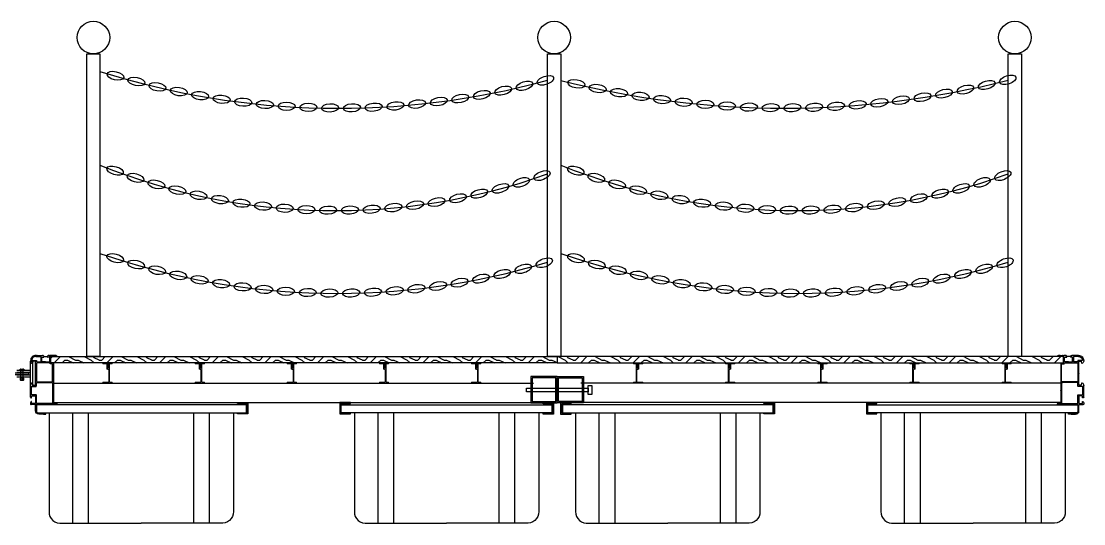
# Model space of a CAD drawing. Header units: inches. Extents: x -109738 to 334474, y -141753 to 99784.
# Drawn here: x 32338 to 36374, y -35322 to -33412 of the extents above; entities that cross this region are included whole.
import ezdxf

# ---------------------------------------------------------------- set-up
doc = ezdxf.new("R2010")
doc.units = ezdxf.units.IN
doc.header["$LTSCALE"] = 1000
doc.header["$MEASUREMENT"] = 0
for name, color, linetype in [('PUB_DIM', 3, 'Continuous'), ('W-PLASTIC_RAILINGS塑木栏杆', 6, 'Continuous'), ('W-WOOD_FLOOR木地板', 30, 'Continuous')]:
    doc.layers.add(name, color=color, linetype=linetype)
doc.layers.add('结构', color=52, linetype='Continuous', lineweight=18)
doc.layers.add('铝龙骨', color=7, linetype='Continuous', lineweight=9)

# ---------------------------------------------------------------- blocks, each defined once
blk = doc.blocks.new('M24_90')
at = {"layer": 'PUB_DIM'}
for p, q in [((-10.7, 11.3), (-14, 10)), ((-10.7, 11.3), (-7.3, 10)), ((-10.7, 11.3), (10.7, 11.3)), ((-7.3, 10), (0, 11.3)), ((-7.3, 10), (-7.3, 0)), ((0, 11.3), (7.3, 10)), ((10.7, 11.3), (7.3, 10)), ((7.3, 10), (7.3, 0)), ((10.7, 11.3), (14, 10)), ((-10.7, -74), (-14, -72.7)), ((-10.7, -74), (-7.3, -72.7)), ((-10.7, -74), (10.7, -74)), ((-7.3, -72.7), (-7.3, -58)), ((-7.3, -72.7), (0, -74)), ((0, -74), (7.3, -72.7)), ((7.3, -72.7), (7.3, -58)), ((10.7, -74), (7.3, -72.7)), ((10.7, -74), (14, -72.7))]:
    blk.add_line(p, q, dxfattribs=at)
for points in [[(-14, 10), (14, 10), (14, 0), (-14, 0)], [(-8, 0), (8, 0), (8, -77.3), (-8, -77.3)], [(-15, -52), (15, -52), (15, -54.7), (-15, -54.7)], [(-14, -72.7), (14, -72.7), (14, -58), (-14, -58)]]:
    blk.add_lwpolyline(points, close=True, dxfattribs=at)
blk = doc.blocks.new('ahjshdasda')
at = {"layer": 'PUB_DIM'}
for p, q in [((39726.09, 54600.61), (39726.1, 54590.96)), ((39727.5, 54600.61), (39727.5, 54590.96)), ((39729.25, 54600.61), (39729.25, 54590.96)), ((39730.65, 54600.61), (39730.65, 54590.96))]:
    blk.add_line(p, q, dxfattribs=at)
for points in [[(39719.64, 54601.75), (39737.19, 54601.75), (39737.19, 54600.34), (39719.64, 54600.34)], [(39729.03, 54598.86), (39729.03, 54579.56), (39727.72, 54579.56), (39727.72, 54598.86)]]:
    blk.add_lwpolyline(points, close=True, dxfattribs=at)
at = {"layer": 'PUB_DIM', "xscale": 0.08773124708293675, "yscale": 0.08773124708293675, "zscale": 0.08773124708293675, "rotation": 90.01075038123389}
blk.add_blockref('M24_90', (39726.09, 54594.47), dxfattribs=at)
blk = doc.blocks.new('$matou$00000085')
at = {"color": 0, "lineweight": 5}
for p, q in [((-17.5, 36, 0), (-17.5, 37, 0)), ((-4.3, 33.6, 0), (-4.3, 35, 0)), ((-1.2, 13.2, 0), (-3.5, 13.2, 0))]:
    blk.add_line(p, q, dxfattribs=at)
at = {"color": 0, "lineweight": 0, "ltscale": 0.5}
blk.add_arc((-1.5, 17.2, 0), 4.07, 274.7282, 349.8472, dxfattribs=at)
at = {"layer": '结构', "color": 0, "linetype": 'ByBlock', "lineweight": 0, "ltscale": 0.5}
for p, q in [((-7.2, 38, 0), (-16.5, 38, 0)), ((-16.5, 35, 0), (-8.5, 35, 0)), ((-7.5, -34, 0), (-7.5, 34, 0)), ((-4.7, 33.3, 0), (-4.3, 33.6, 0)), ((-4.3, 33.1, 0), (-4.7, 33.3, 0)), ((-4.7, 31.5, 0), (-4.3, 31.7, 0)), ((-4.3, 31.2, 0), (-4.7, 31.5, 0)), ((-4.3, 31, 0), (-4.7, 30.8, 0)), ((-4.7, 30.8, 0), (-4.3, 30.5, 0)), ((-4.3, 29.2, 0), (-4.7, 29, 0)), ((-4.7, 29, 0), (-4.3, 28.7, 0)), ((-4.3, 27.4, 0), (-4.7, 27.2, 0)), ((-4.7, 27.2, 0), (-4.3, 26.9, 0)), ((-4.3, 25.6, 0), (-4.7, 25.4, 0)), ((-4.7, 25.4, 0), (-4.3, 25.1, 0)), ((-4.3, 23.8, 0), (-4.7, 23.6, 0)), ((-4.7, 23.6, 0), (-4.3, 23.3, 0)), ((-4.3, 22, 0), (-4.7, 21.8, 0)), ((-4.7, 21.8, 0), (-4.3, 21.5, 0)), ((-4.3, 20.2, 0), (-4.7, 20, 0)), ((-4.7, 20, 0), (-4.3, 19.7, 0)), ((-4.5, -34, 0), (-4.5, 12.2, 0)), ((-4.3, 31.7, 0), (-4.3, 33.1, 0)), ((-4.3, 31.3, 0), (-4.3, 31, 0)), ((-4.3, 30.5, 0), (-4.3, 29.2, 0)), ((-4.3, 28.7, 0), (-4.3, 27.4, 0)), ((-4.3, 26.9, 0), (-4.3, 25.6, 0)), ((-4.3, 25.1, 0), (-4.3, 23.8, 0)), ((-4.3, 23.3, 0), (-4.3, 22, 0)), ((-4.3, 21.5, 0), (-4.3, 20.2, 0)), ((-4.3, 19.7, 0), (-4.3, 19.2, 0)), ((-0.7, 33.6, 0), (-0.7, 35, 0)), ((-0.3, 33.3, 0), (-0.7, 33.6, 0)), ((-0.7, 33.1, 0), (-0.3, 33.3, 0)), ((-0.7, 31.7, 0), (-0.7, 33.1, 0)), ((-0.3, 31.5, 0), (-0.7, 31.7, 0)), ((-0.7, 31.2, 0), (-0.3, 31.5, 0)), ((-0.7, 29.9, 0), (-0.7, 31.2, 0)), ((-0.3, 29.7, 0), (-0.7, 29.9, 0)), ((-0.7, 29.4, 0), (-0.3, 29.7, 0)), ((-0.7, 28.1, 0), (-0.7, 29.4, 0)), ((-0.3, 27.9, 0), (-0.7, 28.1, 0)), ((-0.7, 27.6, 0), (-0.3, 27.9, 0)), ((-0.7, 26.3, 0), (-0.7, 27.6, 0)), ((-0.3, 26.1, 0), (-0.7, 26.3, 0)), ((-0.7, 25.8, 0), (-0.3, 26.1, 0)), ((-0.7, 24.5, 0), (-0.7, 25.8, 0)), ((-0.3, 24.3, 0), (-0.7, 24.5, 0)), ((-0.7, 24, 0), (-0.3, 24.3, 0)), ((-0.7, 22.7, 0), (-0.7, 24, 0)), ((-0.3, 22.5, 0), (-0.7, 22.7, 0)), ((-0.7, 22.2, 0), (-0.3, 22.5, 0)), ((-0.7, 22.2, 0), (-0.7, 22.2, 0)), ((-0.7, 21, 0), (-0.7, 22.2, 0)), ((-0.3, 20.7, 0), (-0.7, 21, 0)), ((-0.7, 20.5, 0), (-0.3, 20.7, 0)), ((-0.7, 19.2, 0), (-0.7, 20.5, 0)), ((2.2, 38, 0), (16.5, 38, 0)), ((2.5, 34, 0), (2.5, 16.5, 0)), ((16.5, 35, 0), (3.5, 35, 0)), ((17.5, 37, 0), (17.5, 36, 0)), ((-17.5, -37.5, 0), (-17.5, -35.5, 0)), ((-17, -35, 0), (-8.5, -35, 0)), ((17, -38, 0), (-17, -38, 0)), ((-3.5, -35, 0), (17, -35, 0)), ((17.5, -35.5, 0), (17.5, -37.5, 0))]:
    blk.add_line(p, q, dxfattribs=at)
for centre, radius, start, end in [((-16.5, 37, 0), 1, 90, 180), ((-16.5, 36, 0), 1, 180, 270), ((-8.5, 34, 0), 1, 0, 90), ((-7.2, 35, 0), 3, 0, 90.0017), ((-3.5, 12.2, 0), 1, 90, 180), ((-2.5, 19.2, 0), 1.75, 180, 0), ((2.2, 35, 0), 3, 89.9983, 180), ((3.5, 34, 0), 1, 90, 180), ((16.5, 37, 0), 1, 0, 90), ((16.5, 36, 0), 1, 270, 360), ((-17, -35.5, 0), 0.5, 90, 180), ((-17, -37.5, 0), 0.5, 180, 270), ((-8.5, -34, 0), 1, 270, 0), ((-3.5, -34, 0), 1, 180, 270), ((17, -35.5, 0), 0.5, 0, 90), ((17, -37.5, 0), 0.5, 270, 0)]:
    blk.add_arc(centre, radius, start, end, dxfattribs=at)
blk = doc.blocks.new('*U547')
at = {"layer": '铝龙骨', "yscale": -1, "rotation": 180}
blk.add_blockref('$matou$00000085', (0, 0, 0), dxfattribs=at)
blk = doc.blocks.new('*U548')
at = {"color": 0, "linetype": 'ByBlock', "lineweight": -2, "transparency": 16777216}
for p in [(0, 0), (350, 0), (700, 0), (1050, 0), (1400, 0)]:
    blk.add_blockref('*U547', p, dxfattribs=at)
blk = doc.blocks.new('450fuxiang')
at = {"color": 5, "lineweight": -3}
for p, q in [((-1521474.8, 1202848.6), (-1521474.8, 1203268.6)), ((-1521414.8, 1202848.6), (-1521414.8, 1203268.6)), ((-1521014.8, 1202848.6), (-1521014.8, 1203268.6)), ((-1520954.8, 1202848.6), (-1520954.8, 1203268.6))]:
    blk.add_line(p, q, dxfattribs=at)
at = {"color": 5}
blk.add_lwpolyline([(-1521614.8, 1203298.6), (-1521614.8, 1203268.6), (-1521564.8, 1203268.6), (-1520814.8, 1203268.6), (-1520814.8, 1203268.6), (-1520814.8, 1203298.6)], close=True, dxfattribs=at)
at = {"color": 5, "lineweight": -3}
for points in [[(-1521564.8, 1203268.6), (-1521564.8, 1202893.1, 0.477005), (-1521514.8, 1202848.6), (-1521214.8, 1202848.6)], [(-1520864.8, 1203268.6), (-1520864.8, 1202893.1, -0.477005), (-1520914.8, 1202848.6), (-1521214.8, 1202848.6)]]:
    blk.add_lwpolyline(points, format="xyb", dxfattribs=at)
blk = doc.blocks.new('*U549')
at = {"layer": '铝龙骨', "yscale": -1, "rotation": 180}
blk.add_blockref('$matou$00000085', (0, 0, 0), dxfattribs=at)
blk = doc.blocks.new('*U550')
at = {"color": 0, "linetype": 'ByBlock', "lineweight": -2, "transparency": 16777216}
for p in [(0, 0), (350, 0), (700, 0), (1050, 0), (1400, 0)]:
    blk.add_blockref('*U549', p, dxfattribs=at)
blk = doc.blocks.new('asdasdasfdf')
at = {"color": 3, "lineweight": -3}
for p, q in [((210810, 35777.8), (210810.3, 35778.2)), ((210811.4, 35778.2), (210811.7, 35777.8)), ((210812, 35777.8), (210812.3, 35778.2)), ((210814, 35777.8), (210814.3, 35778.2)), ((210814.4, 35778.3), (210819.6, 35778.3)), ((210814.4, 35778.3), (210816.3, 35778.3)), ((210825.1, 35775.8), (210825.1, 35771.5)), ((210839.1, 35771.5), (210839.1, 35775.8)), ((210844.7, 35778.3), (210849.8, 35778.3)), ((210858.3, 35777.8), (210858, 35778.2)), ((210860.3, 35777.8), (210860, 35778.2)), ((210860.9, 35778.2), (210860.6, 35777.8)), ((210862.3, 35777.8), (210862, 35778.2)), ((210865, 35778.3), (210867.4, 35778.3)), ((210793.5, 35711.1), (210793.5, 35754.2)), ((210799, 35753.2), (210811.5, 35753.2)), ((210861.7, 35748.7), (210861.7, 35711.1)), ((210774.4, 35645.6), (210774.4, 35664.4)), ((210861.7, 35644.4), (210861.7, 35595.1))]:
    blk.add_line(p, q, dxfattribs=at)
at = {"color": 0}
blk.add_line((210825.1, 35773.6), (210839.1, 35773.6), dxfattribs=at)
at = {"color": 3, "lineweight": -3}
for points in [[(210794.5, 35778.3, 0.414214), (210774.4, 35758.2), (210774.4, 35756.6)], [(210778.4, 35759.3), (210778.4, 35759.3), (210795, 35759.3, -0.414214), (210797, 35757.3), (210797, 35755.2, 0.413909), (210799, 35753.2)], [(210791.4, 35756.2), (210784.5, 35756.2, 0.362489), (210783.5, 35755.4), (210782.2, 35748)], [(210794.5, 35774.3), (210794.5, 35774.3), (210810.5, 35774.3, -0.414214), (210813.5, 35771.3), (210813.5, 35755.2, -0.414518), (210811.5, 35753.2)], [(210799.2, 35778.3, -0.198912), (210799.3, 35778.2), (210799.6, 35777.8)], [(210799.9, 35777.8), (210800.2, 35778.2, -0.198912), (210800.4, 35778.3), (210801.2, 35778.3, -0.198912), (210801.3, 35778.2), (210801.6, 35777.8)], [(210801.9, 35777.8), (210802.2, 35778.2, -0.198912), (210802.4, 35778.3), (210803.2, 35778.3, -0.198912), (210803.4, 35778.2), (210803.7, 35777.8)], [(210803.9, 35777.8), (210804.2, 35778.2, -0.198912), (210804.4, 35778.3), (210805.2, 35778.3, -0.198912), (210805.4, 35778.2), (210805.7, 35777.8)], [(210805.9, 35777.8), (210806.3, 35778.2, -0.198912), (210806.4, 35778.3), (210807.2, 35778.3, -0.198912), (210807.4, 35778.2), (210807.7, 35777.8)], [(210808, 35777.8), (210808.3, 35778.2, -0.198912), (210808.4, 35778.3), (210809.2, 35778.3, -0.198912), (210809.4, 35778.2), (210809.7, 35777.8)], [(210810.3, 35778.2, -0.198912), (210810.4, 35778.3), (210811.2, 35778.3)], [(210812.4, 35778.3), (210813.3, 35778.3, -0.198912), (210813.4, 35778.2), (210813.7, 35777.8)], [(210831.5, 35753.2), (210818.1, 35753.2, -0.414214), (210817, 35754.2), (210817, 35770.3, -0.414214), (210818.1, 35771.3), (210824.9, 35771.3)], [(210832.7, 35753.2), (210846.2, 35753.2, 0.414214), (210847.2, 35754.2), (210847.2, 35770.3, 0.414214), (210846.2, 35771.3), (210839.3, 35771.3)], [(210850.2, 35777.8), (210849.9, 35778.2, 0.198912), (210849.8, 35778.3), (210848, 35778.3)], [(210852.2, 35777.8), (210851.9, 35778.2, 0.198912), (210851.8, 35778.3), (210851, 35778.3, 0.198912), (210850.8, 35778.2), (210850.5, 35777.8)], [(210861.7, 35748.7, 0.414214), (210860.7, 35749.7), (210851.7, 35749.7, -0.414214), (210850.7, 35750.7), (210850.7, 35774.3, -0.414214), (210851.7, 35775.3)], [(210874.8, 35775.8), (210874.8, 35775.5, -0.414214), (210874.6, 35775.3), (210851.7, 35775.3)], [(210854.2, 35777.8), (210853.9, 35778.2, 0.198912), (210853.8, 35778.3), (210853, 35778.3, 0.198912), (210852.8, 35778.2), (210852.5, 35777.8)], [(210856.3, 35777.8), (210856, 35778.2, 0.198912), (210855.8, 35778.3), (210855, 35778.3, 0.198912), (210854.8, 35778.2), (210854.5, 35777.8)], [(210857.8, 35778.3), (210857, 35778.3, 0.198912), (210856.8, 35778.2), (210856.5, 35777.8)], [(210859.8, 35778.3), (210859, 35778.3, 0.198912), (210858.8, 35778.2), (210858.5, 35777.8)], [(210861.8, 35778.3), (210861, 35778.3, 0.198912), (210860.9, 35778.2)], [(210864.3, 35777.8), (210864, 35778.2, 0.198912), (210863.8, 35778.3), (210863, 35778.3, 0.198912), (210862.9, 35778.2), (210862.6, 35777.8)], [(210865, 35778.3, 0.198912), (210864.9, 35778.2), (210864.6, 35777.8)], [(210832.7, 35753.2, 0.198912), (210832.5, 35753.1), (210832.2, 35752.8, -0.414214), (210832, 35752.8), (210831.7, 35753.1, 0.198912), (210831.5, 35753.2)], [(210781, 35673.9, -0.403535), (210782.2, 35673.1), (210783.5, 35665.7, 0.362489), (210784.5, 35664.8), (210791.4, 35664.8, 0.414214), (210793.5, 35666.9), (210793.5, 35709.9)], [(210793.5, 35711.1, 0.198912), (210793.5, 35711), (210793.8, 35710.7, -0.414214), (210793.8, 35710.4), (210793.5, 35710.1, 0.198912), (210793.5, 35709.9)], [(210861.7, 35711), (210861.4, 35710.7, 0.414214), (210861.4, 35710.4), (210861.7, 35710.1, -0.198912), (210861.7, 35709.9), (210861.7, 35709.9), (210861.7, 35645.6)], [(210774.4, 35645.6, 0.198912), (210774.4, 35645.5), (210774.7, 35645.2, -0.414214), (210774.7, 35644.9), (210774.4, 35644.6, 0.198912), (210774.4, 35644.4)], [(210861.7, 35673.1), (210861.7, 35595.1, 2.414214), (210862.2, 35594.6), (210873.8, 35594.6, -0.414214), (210874.8, 35593.6), (210874.8, 35592.6, -0.414214), (210873.8, 35591.6)], [(210861.7, 35645.5), (210861.4, 35645.2, 0.414214), (210861.4, 35644.9), (210861.7, 35644.6)], [(210774.4, 35619.7, 0.414214), (210776.9, 35617.2), (210778.2, 35617.2, 0.414214), (210778.4, 35617.4)], [(210774.4, 35597.6), (210774.4, 35593.6, 0.414214), (210776.4, 35591.6)], [(210778.4, 35602.9, 0.414214), (210778.2, 35603.1), (210776.9, 35603.1)], [(210778.4, 35617.4), (210778.4, 35624.2, -0.414214), (210779.4, 35625.2), (210792.4, 35625.2, -0.414214), (210793.4, 35624.2), (210793.4, 35610.7, 0.198912), (210793.5, 35610.6), (210793.8, 35610.3, -0.414214), (210793.8, 35610), (210793.5, 35609.7, 0.198912), (210793.4, 35609.6), (210793.4, 35596.1, -0.414214), (210792.4, 35595.1), (210779.4, 35595.1, -0.414214), (210778.4, 35596.1), (210778.4, 35602.9)], [(210805.5, 35555.4, -0.414214), (210793.4, 35567.5), (210793.4, 35589.6, 0.414214), (210791.4, 35591.6), (210776.4, 35591.6)], [(210873.8, 35591.6), (210798.5, 35591.6, 0.414214), (210796.5, 35589.6), (210796.5, 35567.5, 0.414214), (210805.5, 35558.4)], [(210822.1, 35555.5), (210822.4, 35555.8, -0.414214), (210822.7, 35555.8), (210823, 35555.5, 0.198912), (210823.1, 35555.4), (210831.6, 35555.4, 0.414214), (210832.6, 35556.4), (210832.6, 35557.4, 0.414214), (210831.6, 35558.4), (210805.5, 35558.4)], [(210822.1, 35555.5, -0.198912), (210822, 35555.4), (210805.5, 35555.4)]]:
    blk.add_lwpolyline(points, format="xyb", dxfattribs=at)
for points in [[(210794.5, 35778.3), (210799.2, 35778.3), (210796.8, 35778.3)], [(210774.4, 35619.7), (210774.4, 35630.1), (210774.4, 35644.4)]]:
    blk.add_lwpolyline(points, dxfattribs=at)
for points in [[(210850.2, 35746.2, -0.356394), (210847.2, 35748.6, 0.356394), (210845.3, 35750.2), (210800, 35750.2, 0.414214), (210797, 35747.2), (210797, 35679.9, 0.414214), (210799, 35677.9), (210855.2, 35677.9, 0.414214), (210858.2, 35680.9), (210858.2, 35743.2, 0.414214), (210855.2, 35746.2)], [(210858.2, 35598.1, -0.414214), (210855.2, 35595.1), (210800, 35595.1, -0.414214), (210797, 35598.1), (210797, 35625.7, 0.414214), (210794, 35628.7), (210780.9, 35628.7, -0.414214), (210777.9, 35631.7), (210777.9, 35657.3, -0.414214), (210780.9, 35660.3), (210794, 35660.3, 0.414214), (210797, 35663.3), (210797, 35672.9, -0.414214), (210799, 35674.9), (210855.2, 35674.9, -0.414214), (210858.2, 35671.9)]]:
    blk.add_lwpolyline(points, format="xyb", close=True, dxfattribs=at)
for centre, radius, start, end in [((210784.3, 35756.6), 9.88, 179.7094, 251.9861), ((210794.4, 35758.3), 16, 89.8166, 176.4472), ((210791.4, 35754.2), 2.01, 0, 90), ((210799.8, 35777.9), 0.201, 225, 315), ((210801.8, 35777.9), 0.201, 225, 315), ((210803.8, 35777.9), 0.201, 225, 315), ((210805.8, 35777.9), 0.201, 225, 315), ((210807.8, 35777.9), 0.201, 225, 315), ((210809.8, 35777.9), 0.201, 225, 315), ((210811.2, 35778.1), 0.201, 45, 90), ((210811.8, 35777.9), 0.201, 225, 315), ((210812.4, 35778.1), 0.201, 90, 135), ((210813.8, 35777.9), 0.201, 225, 315), ((210814.4, 35778.1), 0.201, 90, 135), ((210819.9, 35771.7), 6.62, 38.3047, 92.8074), ((210824.9, 35771.5), 0.201, 270, 0.2741), ((210844.3, 35771.7), 6.62, 87.1926, 141.6953), ((210839.3, 35771.5), 0.201, 180, 270), ((210850.4, 35777.9), 0.201, 225, 315), ((210852.4, 35777.9), 0.201, 225, 315), ((210854.4, 35777.9), 0.201, 225, 315), ((210856.4, 35777.9), 0.201, 225, 315), ((210857.8, 35778.1), 0.201, 45, 90), ((210858.4, 35777.9), 0.201, 225, 315), ((210859.8, 35778.1), 0.201, 45, 90), ((210860.4, 35777.9), 0.201, 225, 315), ((210861.8, 35778.1), 0.201, 45, 90), ((210862.4, 35777.9), 0.201, 225, 315), ((210864.4, 35777.9), 0.201, 225, 315), ((210866.8, 35764.5), 13.8, 54.8394, 92.3815), ((210781.2, 35748.2), 1, 270, 349.7), ((210861.5, 35711.1), 0.201, 315, 0), ((210784.5, 35664.4), 10.1, 110.0422, 179.7055), ((210861.5, 35645.6), 0.201, 315, 0), ((210861.5, 35644.4), 0.201, 360, 45), ((210781, 35597.9), 6.62, 128.3047, 182.8074)]:
    blk.add_arc(centre, radius, start, end, dxfattribs=at)
blk = doc.blocks.new('*U638')
blk.add_ellipse((60.9, 2), major_axis=(32.4, 2.7), ratio=0.48401)
blk = doc.blocks.new('*U639')
at = {"color": 0, "linetype": 'ByBlock', "lineweight": -2, "transparency": 16777216}
for p, rotation in [((32637, -33602.9), 342.3868018437025), ((32716.2, -33626.8), 343.9696232569075), ((34270.4, -33653.8), 14.04323010780206), ((32796, -33648.6), 345.5524446701126), ((32876.5, -33668.1), 347.1352660833178), ((34108.8, -33689.5), 10.87758728139186), ((34189.9, -33672.8), 12.46040869459703), ((32957.4, -33685.4), 348.7180874965227), ((33038.8, -33700.5), 350.3009089097276), ((33945.5, -33716.2), 7.71194445498189), ((34027.4, -33704), 9.294765868186879), ((33120.5, -33713.3), 351.8837303229325), ((33202.6, -33723.9), 353.4665517361375), ((33285, -33732.2), 355.0493731493422), ((33367.5, -33738.2), 356.632194562547), ((33450.2, -33741.9), 358.2150159757517), ((33532.9, -33743.3), 359.7978373889566), ((33615.7, -33742.5), 1.380658802162075), ((33698.4, -33739.3), 2.963480215367442), ((33781, -33733.9), 4.546301628572479), ((33863.4, -33726.2), 6.129123041777147)]:
    blk.add_blockref('*U638', p, dxfattribs=dict(at, rotation=rotation))
blk = doc.blocks.new('*U640')
blk.add_ellipse((60.9, 2), major_axis=(32.4, 2.7), ratio=0.48401)
blk = doc.blocks.new('*U641')
at = {"color": 0, "linetype": 'ByBlock', "lineweight": -2, "transparency": 16777216}
for p, rotation in [((32637, -33959.4), 338.1623771704503), ((34258.6, -34019.2), 17.6122862001039), ((32714.3, -33988.8), 340.1348726219329), ((32792.6, -34015.6), 342.1073680734154), ((34179.3, -34042.9), 15.63979074862109), ((32871.8, -34039.7), 344.079863524898), ((32951.8, -34061), 346.0523589763808), ((34018.5, -34082), 11.69479984565602), ((34099.2, -34063.8), 13.66729529713866), ((33032.4, -34079.6), 348.0248544278633), ((33113.7, -34095.3), 349.9973498793459), ((33195.4, -34108.3), 351.9698453308289), ((33773.2, -34119.7), 5.777313491207901), ((33855.4, -34109.9), 7.749808942690566), ((33937.2, -34097.4), 9.72230439417339), ((33277.5, -34118.5), 353.9423407823118), ((33360, -34125.8), 355.9148362337942), ((33442.6, -34130.2), 357.8873316852773), ((33525.3, -34131.9), 359.8598271367631), ((33608.1, -34130.7), 1.832322588242483), ((33690.7, -34126.6), 3.804818039725288)]:
    blk.add_blockref('*U640', p, dxfattribs=dict(at, rotation=rotation))
blk = doc.blocks.new('*U642')
blk.add_ellipse((60.9, 2), major_axis=(32.4, 2.7), ratio=0.48401)
blk = doc.blocks.new('*U643')
at = {"color": 0, "linetype": 'ByBlock', "lineweight": -2, "transparency": 16777216}
for p, rotation in [((32637, -34294.6), 340.8325963447393), ((32715.6, -34320.6), 342.5598959192985), ((32794.9, -34344.2), 344.2871954938574), ((34186.2, -34369.2), 13.65128826136599), ((34266.4, -34348.5), 15.37858783592495), ((32874.9, -34365.4), 346.0144950684166), ((32955.5, -34384.2), 347.7417946429759), ((34024.3, -34403.4), 10.1966891122475), ((34105.5, -34387.5), 11.92398868680706), ((33036.6, -34400.5), 349.4690942175354), ((33118.2, -34414.4), 351.1963937920947), ((33200.1, -34425.9), 352.9236933666535), ((33282.4, -34434.8), 354.6509929412128), ((33695.8, -34442.2), 3.287490814008744), ((33778.3, -34436.3), 5.014790388568137), ((33860.6, -34427.8), 6.742089963127921), ((33942.7, -34416.8), 8.469389537687727), ((33364.9, -34441.3), 356.3782925157723), ((33447.6, -34445.3), 358.1055920903315), ((33530.3, -34446.8), 359.8328916648899), ((33613.1, -34445.7), 1.560191239449425)]:
    blk.add_blockref('*U642', p, dxfattribs=dict(at, rotation=rotation))
blk = doc.blocks.new('*U644')
blk.add_ellipse((60.9, 2), major_axis=(32.4, 2.7), ratio=0.48401)
blk = doc.blocks.new('*U645')
at = {"color": 0, "linetype": 'ByBlock', "lineweight": -2, "transparency": 16777216}
for p, rotation in [((36026.5, -33651.1), 13.20622314734548), ((34387, -33637.4), 345.8366380346333), ((34467.5, -33656.7), 347.2051172902688), ((35864.5, -33685.1), 10.46926463607402), ((35945.7, -33669.1), 11.83774389170974), ((34548.4, -33674.1), 348.5735965459045), ((34629.7, -33689.5), 349.9420758015405), ((34711.3, -33703), 351.3105550571759), ((35618.9, -33721.4), 6.363826869166523), ((35701.1, -33711.2), 7.732306124802531), ((35782.9, -33699.1), 9.100785380438277), ((34793.3, -33714.5), 352.6790343128114), ((34875.5, -33724.1), 354.0475135684469), ((34957.9, -33731.7), 355.4159928240827), ((35040.5, -33737.3), 356.7844720797183), ((35123.2, -33740.9), 358.1529513353536), ((35205.9, -33742.6), 359.5214305909894), ((35288.7, -33742.3), 0.8899098466241528), ((35371.4, -33740.1), 2.25838910225974), ((35454, -33735.8), 3.626868357895306), ((35536.6, -33729.6), 4.995347613531069)]:
    blk.add_blockref('*U644', p, dxfattribs=dict(at, rotation=rotation))
blk = doc.blocks.new('*U646')
blk.add_ellipse((60.9, 2), major_axis=(32.4, 2.7), ratio=0.48401)
blk = doc.blocks.new('*U647')
at = {"color": 0, "linetype": 'ByBlock', "lineweight": -2, "transparency": 16777216}
for p, rotation in [((34387, -33959.4), 338.1623771704503), ((36008.6, -34019.2), 17.6122862001039), ((34464.3, -33988.8), 340.1348726219329), ((34542.6, -34015.6), 342.1073680734154), ((35929.3, -34042.9), 15.63979074862109), ((34621.8, -34039.7), 344.079863524898), ((34701.8, -34061), 346.0523589763808), ((35768.5, -34082), 11.69479984565602), ((35849.2, -34063.8), 13.66729529713866), ((34782.4, -34079.6), 348.0248544278633), ((34863.7, -34095.3), 349.9973498793459), ((34945.4, -34108.3), 351.9698453308289), ((35523.2, -34119.7), 5.777313491207901), ((35605.4, -34109.9), 7.749808942690566), ((35687.2, -34097.4), 9.72230439417339), ((35027.5, -34118.5), 353.9423407823118), ((35110, -34125.8), 355.9148362337942), ((35192.6, -34130.2), 357.8873316852773), ((35275.3, -34131.9), 359.8598271367631), ((35358.1, -34130.7), 1.832322588242483), ((35440.7, -34126.6), 3.804818039725288)]:
    blk.add_blockref('*U646', p, dxfattribs=dict(at, rotation=rotation))
blk = doc.blocks.new('*U648')
blk.add_ellipse((60.9, 2), major_axis=(32.4, 2.7), ratio=0.48401)
blk = doc.blocks.new('*U649')
at = {"color": 0, "linetype": 'ByBlock', "lineweight": -2, "transparency": 16777216}
for p, rotation in [((34387, -34294.6), 340.8325963447393), ((34465.6, -34320.6), 342.5598959192985), ((34544.9, -34344.2), 344.2871954938574), ((35936.2, -34369.2), 13.65128826136599), ((36016.4, -34348.5), 15.37858783592495), ((34624.9, -34365.4), 346.0144950684166), ((34705.5, -34384.2), 347.7417946429759), ((35774.3, -34403.4), 10.1966891122475), ((35855.5, -34387.5), 11.92398868680706), ((34786.6, -34400.5), 349.4690942175354), ((34868.2, -34414.4), 351.1963937920947), ((34950.1, -34425.9), 352.9236933666535), ((35032.4, -34434.8), 354.6509929412128), ((35445.8, -34442.2), 3.287490814008744), ((35528.3, -34436.3), 5.014790388568137), ((35610.6, -34427.8), 6.742089963127921), ((35692.7, -34416.8), 8.469389537687727), ((35114.9, -34441.3), 356.3782925157723), ((35197.6, -34445.3), 358.1055920903315), ((35280.3, -34446.8), 359.8328916648899), ((35363.1, -34445.7), 1.560191239449425)]:
    blk.add_blockref('*U648', p, dxfattribs=dict(at, rotation=rotation))

msp = doc.modelspace()

# ---------------------------------------------------------------- hatches: boundary and pattern name
at = {"layer": 'W-WOOD_FLOOR木地板'}
h = msp.add_hatch(dxfattribs=at)
h.set_pattern_fill('木纹01', color=256, scale=50)
h.set_pattern_definition([(360, (-316766.37, 140149.88), (200, 200), [10, -190]), (360, (-316906.37, 140169.88), (200, 200), [20, -180]), (360, (-316776.37, 140179.88), (200, 200), [10, -190]), (360, (-316896.37, 140199.88), (200, 200), [10, -190]), (360, (-316776.37, 140209.88), (200, 200), [10, -190]), (360, (-316886.37, 140219.88), (200, 200), [10, -190]), (360, (-316776.37, 140229.88), (200, 200), [10, -190]), (360, (-316886.37, 140249.88), (200, 200), [10, -110, 10, -70]), (360, (-316886.37, 140269.88), (200, 200), [20, -100, 10, -70]), (360, (-316896.37, 140299.88), (200, 200), [10, -30, 10, -80, 10, -60]), (360, (-316906.37, 140319.88), (200, 200), [10, -40, 20, -130]), (360, (-316776.37, 140329.88), (200, 200), [10, -190]), (360, (-316906.37, 140339.88), (200, 200), [10, -50, 10, -130]), (45, (-316926.37, 140149.88), (5e-14, 200), [28.2842, -254.55851]), (45, (-316756.37, 140149.88), (5e-14, 200), [56.56854, -226.27417]), (45, (-316756.37, 140249.88), (5e-14, 200), [14.142, -268.70071]), (45, (-316926.37, 140269.88), (5e-14, 200), [42.4264, -240.41631]), (45, (-316756.37, 140269.88), (5e-14, 200), [70.71068, -212.13203]), (45, (-316756.37, 140299.88), (5e-14, 200), [42.4264, -240.41631]), (315, (-316796.37, 140319.88), (200, -9e-14), [14.142, -268.70071]), (315, (-316866.37, 140159.88), (200, -9e-14), [28.2842, -254.55851]), (315, (-316856.37, 140239.88), (200, -9e-14), [28.2842, -254.55851]), (315, (-316796.37, 140199.88), (200, -9e-14), [28.2842, -254.55851]), (315, (-316806.37, 140279.88), (200, -9e-14), [28.2842, -254.55851]), (315, (-316796.37, 140299.88), (200, -9e-14), [42.4264, -240.41631]), (315, (-316846.37, 140179.88), (200, -9e-14), [42.4264, -240.41631]), (315, (-316816.37, 140189.88), (200, -9e-14), [42.4264, -240.41631]), (315, (-316846.37, 140259.88), (200, -9e-14), [42.4264, -240.41631]), (315, (-316826.37, 140269.88), (200, -9e-14), [42.4264, -240.41631]), (26.56505, (-316916.37, 140189.88), (200, 8e-08), [22.36068, -424.85292]), (26.56505, (-316766.37, 140179.88), (200, 8e-08), [89.44272, -357.77088]), (26.56505, (-316766.37, 140209.88), (200, 8e-08), [89.44272, -357.77088]), (26.56505, (-316766.37, 140229.88), (200, 8e-08), [89.4428, -134, 44.722, -179.048795]), (26.56505, (-316746.37, 140259.88), (200, 8e-08), [22.36068, -424.85292]), (26.56505, (-316926.37, 140329.88), (200, 8e-08), [22.36068, -424.85292]), (26.56505, (-316766.37, 140329.88), (200, 8e-08), [44.72136, -402.49224]), (333.43495, (-316816.37, 140149.88), (200, -8e-08), [44.72136, -402.49224]), (333.43495, (-316886.37, 140199.88), (200, -8e-08), [44.72136, -402.49224]), (333.43495, (-316886.37, 140169.88), (200, -8e-08), [22.36068, -424.85224]), (333.43495, (-316876.37, 140219.88), (200, -8e-08), [67.08204, -380.13156]), (333.43495, (-316836.37, 140219.88), (200, -8e-08), [44.72136, -402.49224]), (333.43495, (-316816.37, 140229.88), (200, -8e-08), [44.72136, -402.49224]), (333.43495, (-316876.37, 140249.88), (200, -8e-08), [22.36068, -424.85224]), (333.43495, (-316866.37, 140269.88), (200, -8e-08), [22.36068, -424.85224]), (333.43495, (-316786.37, 140309.88), (200, -8e-08), [22.36068, -424.85224]), (333.43495, (-316796.37, 140239.88), (200, -8e-08), [22.36068, -424.85224]), (333.43495, (-316886.37, 140299.88), (200, -8e-08), [67.08204, -380.13156]), (333.43495, (-316896.37, 140319.88), (200, -8e-08), [44.72136, -402.49224]), (333.43495, (-316786.37, 140259.88), (200, -8e-08), [22.36, -201.24, 22.36, -201.253595]), (333.43495, (-316846.37, 140299.88), (200, -8e-08), [44.72136, -402.49224]), (333.43495, (-316836.37, 140319.88), (200, -8e-08), [44.72136, -402.49224]), (333.43495, (-316896.37, 140339.88), (200, -8e-08), [44.72136, -402.49224]), (333.43495, (-316836.37, 140339.88), (200, -8e-08), [44.72136, -402.49224])])
h.paths.add_polyline_path([(32450.8, -34686.9), (32450.8, -34710.9), (34373.5, -34710.9), (34373.5, -34686.9)])
h = msp.add_hatch(dxfattribs=at)
h.set_pattern_fill('木纹01', color=256, scale=50)
h.set_pattern_definition([(360, (-316766.37, 140149.88), (200, 200), [10, -190]), (360, (-316906.37, 140169.88), (200, 200), [20, -180]), (360, (-316776.37, 140179.88), (200, 200), [10, -190]), (360, (-316896.37, 140199.88), (200, 200), [10, -190]), (360, (-316776.37, 140209.88), (200, 200), [10, -190]), (360, (-316886.37, 140219.88), (200, 200), [10, -190]), (360, (-316776.37, 140229.88), (200, 200), [10, -190]), (360, (-316886.37, 140249.88), (200, 200), [10, -110, 10, -70]), (360, (-316886.37, 140269.88), (200, 200), [20, -100, 10, -70]), (360, (-316896.37, 140299.88), (200, 200), [10, -30, 10, -80, 10, -60]), (360, (-316906.37, 140319.88), (200, 200), [10, -40, 20, -130]), (360, (-316776.37, 140329.88), (200, 200), [10, -190]), (360, (-316906.37, 140339.88), (200, 200), [10, -50, 10, -130]), (45, (-316926.37, 140149.88), (5e-14, 200), [28.2842, -254.55851]), (45, (-316756.37, 140149.88), (5e-14, 200), [56.56854, -226.27417]), (45, (-316756.37, 140249.88), (5e-14, 200), [14.142, -268.70071]), (45, (-316926.37, 140269.88), (5e-14, 200), [42.4264, -240.41631]), (45, (-316756.37, 140269.88), (5e-14, 200), [70.71068, -212.13203]), (45, (-316756.37, 140299.88), (5e-14, 200), [42.4264, -240.41631]), (315, (-316796.37, 140319.88), (200, -9e-14), [14.142, -268.70071]), (315, (-316866.37, 140159.88), (200, -9e-14), [28.2842, -254.55851]), (315, (-316856.37, 140239.88), (200, -9e-14), [28.2842, -254.55851]), (315, (-316796.37, 140199.88), (200, -9e-14), [28.2842, -254.55851]), (315, (-316806.37, 140279.88), (200, -9e-14), [28.2842, -254.55851]), (315, (-316796.37, 140299.88), (200, -9e-14), [42.4264, -240.41631]), (315, (-316846.37, 140179.88), (200, -9e-14), [42.4264, -240.41631]), (315, (-316816.37, 140189.88), (200, -9e-14), [42.4264, -240.41631]), (315, (-316846.37, 140259.88), (200, -9e-14), [42.4264, -240.41631]), (315, (-316826.37, 140269.88), (200, -9e-14), [42.4264, -240.41631]), (26.56505, (-316916.37, 140189.88), (200, 8e-08), [22.36068, -424.85292]), (26.56505, (-316766.37, 140179.88), (200, 8e-08), [89.44272, -357.77088]), (26.56505, (-316766.37, 140209.88), (200, 8e-08), [89.44272, -357.77088]), (26.56505, (-316766.37, 140229.88), (200, 8e-08), [89.4428, -134, 44.722, -179.048795]), (26.56505, (-316746.37, 140259.88), (200, 8e-08), [22.36068, -424.85292]), (26.56505, (-316926.37, 140329.88), (200, 8e-08), [22.36068, -424.85292]), (26.56505, (-316766.37, 140329.88), (200, 8e-08), [44.72136, -402.49224]), (333.43495, (-316816.37, 140149.88), (200, -8e-08), [44.72136, -402.49224]), (333.43495, (-316886.37, 140199.88), (200, -8e-08), [44.72136, -402.49224]), (333.43495, (-316886.37, 140169.88), (200, -8e-08), [22.36068, -424.85224]), (333.43495, (-316876.37, 140219.88), (200, -8e-08), [67.08204, -380.13156]), (333.43495, (-316836.37, 140219.88), (200, -8e-08), [44.72136, -402.49224]), (333.43495, (-316816.37, 140229.88), (200, -8e-08), [44.72136, -402.49224]), (333.43495, (-316876.37, 140249.88), (200, -8e-08), [22.36068, -424.85224]), (333.43495, (-316866.37, 140269.88), (200, -8e-08), [22.36068, -424.85224]), (333.43495, (-316786.37, 140309.88), (200, -8e-08), [22.36068, -424.85224]), (333.43495, (-316796.37, 140239.88), (200, -8e-08), [22.36068, -424.85224]), (333.43495, (-316886.37, 140299.88), (200, -8e-08), [67.08204, -380.13156]), (333.43495, (-316896.37, 140319.88), (200, -8e-08), [44.72136, -402.49224]), (333.43495, (-316786.37, 140259.88), (200, -8e-08), [22.36, -201.24, 22.36, -201.253595]), (333.43495, (-316846.37, 140299.88), (200, -8e-08), [44.72136, -402.49224]), (333.43495, (-316836.37, 140319.88), (200, -8e-08), [44.72136, -402.49224]), (333.43495, (-316896.37, 140339.88), (200, -8e-08), [44.72136, -402.49224]), (333.43495, (-316836.37, 140339.88), (200, -8e-08), [44.72136, -402.49224])])
h.paths.add_polyline_path([(36296.3, -34686.9), (36296.3, -34710.9), (34373.5, -34710.9), (34373.5, -34686.9)])

# ---------------------------------------------------------------- linework, layer by layer
at = {"color": 3, "lineweight": -3}
for p, q in [((32438.3, -34689.1), (32438.3, -34684.8)), ((32443.8, -34682.2), (32448.9, -34682.2)), ((32457.4, -34682.8), (32457.1, -34682.3)), ((32459.4, -34682.8), (32459.1, -34682.3)), ((32460, -34682.3), (32459.7, -34682.8)), ((32461.4, -34682.8), (32461.1, -34682.3)), ((32464.2, -34682.2), (32466.5, -34682.2)), ((36282.9, -34682.2), (36280.5, -34682.2)), ((36285.6, -34682.8), (36285.9, -34682.3)), ((36287, -34682.3), (36287.3, -34682.8)), ((36287.6, -34682.8), (36287.9, -34682.3)), ((36289.6, -34682.8), (36289.9, -34682.3)), ((36303.2, -34682.2), (36298.1, -34682.2)), ((36308.8, -34689.1), (36308.8, -34684.8)), ((32460.9, -34711.9), (32460.9, -34749.4)), ((36286.2, -34711.9), (36286.2, -34749.4)), ((32460.9, -34816.1), (32460.9, -34865.5)), ((36286.2, -34816.1), (36286.2, -34865.5))]:
    msp.add_line(p, q, dxfattribs=at)
at = {"color": 1, "lineweight": -3}
for p, q in [((32460.9, -34787.5), (34283.5, -34787.5)), ((36286.2, -34787.5), (34463.5, -34787.5)), ((32460.9, -34861), (34283.5, -34861)), ((36286.2, -34861), (34463.5, -34861))]:
    msp.add_line(p, q, dxfattribs=at)
for points in [[(32637, -33602.9, 0.144868), (34337, -33636.3, 1.170106)], [(34387, -33637.4, 0.124555), (36087, -33636.3, 1.170106)], [(32637, -33959.4, 0.182727), (34337, -33992.8, 1.170106)], [(34387, -33959.4, 0.182727), (36087, -33992.8, 1.170106)], [(32637, -34294.6, 0.158744), (34337, -34328, 1.170106)], [(34387, -34294.6, 0.158744), (36087, -34328, 1.170106)]]:
    msp.add_lwpolyline(points, format="xyb")
at = {"color": 3, "lineweight": -3}
for points in [[(32431.8, -34707.3), (32445.3, -34707.3, 0.414214), (32446.3, -34706.3), (32446.3, -34690.3, 0.414214), (32445.3, -34689.3), (32438.5, -34689.3)], [(32449.4, -34682.8), (32449.1, -34682.3, 0.198912), (32448.9, -34682.2), (32447.1, -34682.2)], [(32451.4, -34682.8), (32451.1, -34682.3, 0.198912), (32450.9, -34682.2), (32450.1, -34682.2, 0.198912), (32450, -34682.3), (32449.7, -34682.8)], [(32460.9, -34711.9, 0.414214), (32459.9, -34710.9), (32450.8, -34710.9, -0.414214), (32449.8, -34709.9), (32449.8, -34686.3, -0.414214), (32450.8, -34685.3)], [(32473.9, -34684.8), (32473.9, -34685.1, -0.414214), (32473.7, -34685.3), (32450.8, -34685.3)], [(32453.4, -34682.8), (32453.1, -34682.3, 0.198912), (32452.9, -34682.2), (32452.1, -34682.2, 0.198912), (32452, -34682.3), (32451.7, -34682.8)], [(32455.4, -34682.8), (32455.1, -34682.3, 0.198912), (32454.9, -34682.2), (32454.1, -34682.2, 0.198912), (32454, -34682.3), (32453.7, -34682.8)], [(32457, -34682.2), (32456.1, -34682.2, 0.198912), (32456, -34682.3), (32455.7, -34682.8)], [(32459, -34682.2), (32458.1, -34682.2, 0.198912), (32458, -34682.3), (32457.7, -34682.8)], [(32461, -34682.2), (32460.1, -34682.2, 0.198912), (32460, -34682.3)], [(32463.4, -34682.8), (32463.1, -34682.3, 0.198912), (32463, -34682.2), (32462.1, -34682.2, 0.198912), (32462, -34682.3), (32461.7, -34682.8)], [(32464.2, -34682.2, 0.198912), (32464, -34682.3), (32463.7, -34682.8)], [(36273.1, -34684.8), (36273.1, -34685.1, 0.414214), (36273.3, -34685.3), (36296.2, -34685.3)], [(36282.9, -34682.2, -0.198912), (36283, -34682.3), (36283.3, -34682.8)], [(36283.6, -34682.8), (36283.9, -34682.3, -0.198912), (36284.1, -34682.2), (36284.9, -34682.2, -0.198912), (36285, -34682.3), (36285.3, -34682.8)], [(36286.1, -34682.2), (36286.9, -34682.2, -0.198912), (36287, -34682.3)], [(36286.2, -34711.9, -0.414214), (36287.2, -34710.9), (36296.2, -34710.9, 0.414214), (36297.2, -34709.9), (36297.2, -34686.3, 0.414214), (36296.2, -34685.3)], [(36288.1, -34682.2), (36288.9, -34682.2, -0.198912), (36289.1, -34682.3), (36289.4, -34682.8)], [(36290.1, -34682.2), (36290.9, -34682.2, -0.198912), (36291.1, -34682.3), (36291.4, -34682.8)], [(36291.6, -34682.8), (36291.9, -34682.3, -0.198912), (36292.1, -34682.2), (36292.9, -34682.2, -0.198912), (36293.1, -34682.3), (36293.4, -34682.8)], [(36293.7, -34682.8), (36294, -34682.3, -0.198912), (36294.1, -34682.2), (36294.9, -34682.2, -0.198912), (36295.1, -34682.3), (36295.4, -34682.8)], [(36295.7, -34682.8), (36296, -34682.3, -0.198912), (36296.1, -34682.2), (36296.9, -34682.2, -0.198912), (36297.1, -34682.3), (36297.4, -34682.8)], [(36297.7, -34682.8), (36298, -34682.3, -0.198912), (36298.1, -34682.2), (36299.9, -34682.2)], [(36315.2, -34707.3), (36301.7, -34707.3, -0.414214), (36300.7, -34706.3), (36300.7, -34690.3, -0.414214), (36301.7, -34689.3), (36308.6, -34689.3)], [(32431.8, -34707.3, 0.198912), (32431.7, -34707.4), (32431.4, -34707.7, -0.414214), (32431.1, -34707.7), (32430.8, -34707.4, 0.198912), (32430.7, -34707.3)], [(36315.2, -34707.3, -0.198912), (36315.3, -34707.4), (36315.7, -34707.7, 0.414214), (36315.9, -34707.7), (36316.2, -34707.4, -0.198912), (36316.4, -34707.3)], [(32460.8, -34749.6), (32460.5, -34749.9, 0.414214), (32460.5, -34750.1), (32460.8, -34750.5, -0.198912), (32460.9, -34750.6), (32460.9, -34750.6), (32460.9, -34814.9)], [(36286.2, -34749.6), (36286.5, -34749.9, -0.414214), (36286.5, -34750.1), (36286.2, -34750.5, 0.198912), (36286.2, -34750.6), (36286.2, -34750.6), (36286.2, -34814.9)], [(32460.9, -34787.5), (32460.9, -34865.5, 2.414214), (32461.4, -34866), (32472.9, -34866, -0.414214), (32473.9, -34867), (32473.9, -34868, -0.414214), (32472.9, -34869)], [(32460.8, -34815.1), (32460.5, -34815.4, 0.414214), (32460.5, -34815.7), (32460.8, -34816)], [(36286.2, -34787.5), (36286.2, -34865.5, -2.414214), (36285.7, -34866), (36274.1, -34866, 0.414214), (36273.1, -34867), (36273.1, -34868, 0.414214), (36274.1, -34869)], [(36286.2, -34815.1), (36286.5, -34815.4, -0.414214), (36286.5, -34815.7), (36286.2, -34816)], [(32472.9, -34869), (32397.6, -34869, 0.414214), (32395.6, -34871), (32395.6, -34893.1, 0.414214), (32404.6, -34902.1)], [(32421.3, -34905.1), (32421.6, -34904.8, -0.414214), (32421.8, -34904.8), (32422.1, -34905.1, 0.198912), (32422.3, -34905.1), (32430.7, -34905.1, 0.414214), (32431.7, -34904.1), (32431.7, -34903.1, 0.414214), (32430.7, -34902.1), (32404.6, -34902.1)], [(36274.1, -34869), (36349.4, -34869, -0.414214), (36351.4, -34871), (36351.4, -34893.1, -0.414214), (36342.4, -34902.1)], [(36325.8, -34905.1), (36325.5, -34904.8, 0.414214), (36325.2, -34904.8), (36324.9, -34905.1, -0.198912), (36324.8, -34905.1), (36316.3, -34905.1, -0.414214), (36315.3, -34904.1), (36315.3, -34903.1, -0.414214), (36316.3, -34902.1), (36342.4, -34902.1)]]:
    msp.add_lwpolyline(points, format="xyb", dxfattribs=at)
for points in [[(32449.3, -34714.4, -0.356394), (32446.4, -34712, 0.356394), (32444.4, -34710.4), (32399.1, -34710.4, 0.414214), (32396.1, -34713.4), (32396.1, -34780.6, 0.414214), (32398.1, -34782.6), (32454.3, -34782.6, 0.414214), (32457.3, -34779.6), (32457.3, -34717.4, 0.414214), (32454.3, -34714.4)], [(36297.7, -34714.4, 0.356394), (36300.7, -34712, -0.356394), (36302.6, -34710.4), (36347.9, -34710.4, -0.414214), (36350.9, -34713.4), (36350.9, -34780.6, -0.414214), (36348.9, -34782.6), (36292.7, -34782.6, -0.414214), (36289.7, -34779.6), (36289.7, -34717.4, -0.414214), (36292.7, -34714.4)], [(32457.3, -34862.4, -0.414214), (32454.3, -34865.5), (32399.1, -34865.5, -0.414214), (32396.1, -34862.4), (32396.1, -34834.8, 0.414214), (32393.1, -34831.8), (32380, -34831.8, -0.414214), (32377, -34828.8), (32377, -34803.2, -0.414214), (32380, -34800.2), (32393.1, -34800.2, 0.414214), (32396.1, -34797.2), (32396.1, -34787.7, -0.414214), (32398.1, -34785.6), (32454.3, -34785.6, -0.414214), (32457.3, -34788.7)], [(36289.7, -34862.4, 0.414214), (36292.7, -34865.5), (36347.9, -34865.5, 0.414214), (36350.9, -34862.4), (36350.9, -34834.8, -0.414214), (36353.9, -34831.8), (36367, -34831.8, 0.414214), (36370, -34828.8), (36370, -34803.2, 0.414214), (36367, -34800.2), (36353.9, -34800.2, -0.414214), (36350.9, -34797.2), (36350.9, -34787.7, 0.414214), (36348.9, -34785.6), (36292.7, -34785.6, 0.414214), (36289.7, -34788.7)]]:
    msp.add_lwpolyline(points, format="xyb", close=True, dxfattribs=at)
for points in [[(34273.4, -34862.2), (34373.4, -34862.2), (34373.4, -34762.2), (34273.4, -34762.2)], [(34278.4, -34857.2), (34368.4, -34857.2), (34368.4, -34767.2), (34278.4, -34767.2)], [(34473.4, -34862.2), (34373.4, -34862.2), (34373.4, -34762.2), (34473.4, -34762.2)], [(34468.4, -34857.2), (34378.4, -34857.2), (34378.4, -34767.2), (34468.4, -34767.2)], [(34256.8, -34806.8), (34491.8, -34806.8), (34491.8, -34821.1), (34256.8, -34821.1)], [(34491.8, -34796.5), (34505, -34796.5), (34505, -34830.3), (34491.8, -34830.3)]]:
    msp.add_lwpolyline(points, close=True)
at = {"color": 4}
for points in [[(33198.8, -34861), (33198.8, -34904), (33158.8, -34904), (33158.8, -34900), (33194.8, -34900), (33194.8, -34865), (33158.8, -34865), (33158.8, -34861)], [(33548.2, -34861), (33548.2, -34904), (33588.2, -34904), (33588.2, -34900), (33552.2, -34900), (33552.2, -34865), (33588.2, -34865), (33588.2, -34861)], [(34360.2, -34862.9), (34360.2, -34905.9), (34320.2, -34905.9), (34320.2, -34901.9), (34356.2, -34901.9), (34356.2, -34866.9), (34320.2, -34866.9), (34320.2, -34862.9)], [(34386.8, -34862.9), (34386.8, -34905.9), (34426.8, -34905.9), (34426.8, -34901.9), (34390.8, -34901.9), (34390.8, -34866.9), (34426.8, -34866.9), (34426.8, -34862.9)], [(35198.8, -34861), (35198.8, -34904), (35158.8, -34904), (35158.8, -34900), (35194.8, -34900), (35194.8, -34865), (35158.8, -34865), (35158.8, -34861)], [(35548.2, -34861), (35548.2, -34904), (35588.2, -34904), (35588.2, -34900), (35552.2, -34900), (35552.2, -34865), (35588.2, -34865), (35588.2, -34861)]]:
    msp.add_lwpolyline(points, close=True, dxfattribs=at)
at = {"color": 6}
for centre in [(32612, -33474.3), (34362, -33474.3), (36112, -33474.3)]:
    msp.add_circle(centre, 61.9, dxfattribs=at)
at = {"color": 3, "lineweight": -3}
for centre, radius, start, end in [((32443.5, -34688.9), 6.62, 87.1926, 141.6953), ((32438.5, -34689.1), 0.201, 180, 270), ((32449.5, -34682.6), 0.201, 225, 315), ((32451.5, -34682.6), 0.201, 225, 315), ((32453.5, -34682.6), 0.201, 225, 315), ((32455.5, -34682.6), 0.201, 225, 315), ((32457, -34682.4), 0.201, 45, 90), ((32457.5, -34682.6), 0.201, 225, 315), ((32459, -34682.4), 0.201, 45, 90), ((32459.5, -34682.6), 0.201, 225, 315), ((32461, -34682.4), 0.201, 45, 90), ((32461.6, -34682.6), 0.201, 225, 315), ((32463.6, -34682.6), 0.201, 225, 315), ((32466, -34696.1), 13.8, 54.8394, 92.3815), ((36281.1, -34696.1), 13.8, 87.6185, 125.1606), ((36283.5, -34682.6), 0.201, 225, 315), ((36285.5, -34682.6), 0.201, 225, 315), ((36286.1, -34682.4), 0.201, 90, 135), ((36287.5, -34682.6), 0.201, 225, 315), ((36288.1, -34682.4), 0.201, 90, 135), ((36289.5, -34682.6), 0.201, 225, 315), ((36290.1, -34682.4), 0.201, 90, 135), ((36291.5, -34682.6), 0.201, 225, 315), ((36293.5, -34682.6), 0.201, 225, 315), ((36295.5, -34682.6), 0.201, 225, 315), ((36297.5, -34682.6), 0.201, 225, 315), ((36303.6, -34688.9), 6.62, 38.3047, 92.8074), ((36308.6, -34689.1), 0.201, 270, 360), ((32460.7, -34749.4), 0.201, 315, 0), ((36286.4, -34749.4), 0.201, 180, 225), ((32460.7, -34814.9), 0.201, 315, 0), ((32460.7, -34816.1), 0.201, 360, 45), ((36286.4, -34814.9), 0.201, 180, 225), ((36286.4, -34816.1), 0.201, 135, 180)]:
    msp.add_arc(centre, radius, start, end, dxfattribs=at)
at = {"layer": 'W-PLASTIC_RAILINGS塑木栏杆'}
for points in [[(32587, -33536.3), (32637, -33536.3), (32637, -34686.3), (32587, -34686.3)], [(34337, -33536.3), (34387, -33536.3), (34387, -34686.3), (34337, -34686.3)], [(36087, -33536.3), (36137, -33536.3), (36137, -34686.3), (36087, -34686.3)]]:
    msp.add_lwpolyline(points, close=True, dxfattribs=at)
at = {"layer": 'W-WOOD_FLOOR木地板'}
for points in [[(32450.8, -34686.9), (34373.5, -34686.9), (34373.5, -34710.9), (32450.8, -34710.9)], [(36296.3, -34686.9), (34373.5, -34686.9), (34373.5, -34710.9), (36296.3, -34710.9)]]:
    msp.add_lwpolyline(points, close=True, dxfattribs=at)

# ---------------------------------------------------------------- block references
for name, p in [('*U639', (0, 0)), ('*U645', (0, 0)), ('*U641', (0, 0)), ('*U647', (0, 0)), ('*U643', (0, 0)), ('*U649', (0, 0)), ('asdasdasfdf', (-178400.9, -70460.5)), ('*U548', (32666, -34749.2))]:
    msp.add_blockref(name, p)
at = {"xscale": 5.568559892244243, "yscale": 5.568559892244243, "zscale": 5.568559892244243, "rotation": 270.0107503842148}
msp.add_blockref('ahjshdasda', (-271713.3, 186420.2), dxfattribs=at)
at = {"xscale": -1}
for name, p in [('asdasdasfdf', (247147.9, -70460.5)), ('*U550', (36081, -34749.2))]:
    msp.add_blockref(name, p, dxfattribs=at)
at = {"color": 0}
for p in [(1554008.4, -1238168.5), (1556008.4, -1238168.5)]:
    msp.add_blockref('450fuxiang', p, dxfattribs=at)
at = {"color": 0, "xscale": -1}
for p in [(-1487261.4, -1238168.5), (-1485261.4, -1238168.5)]:
    msp.add_blockref('450fuxiang', p, dxfattribs=at)

doc.saveas('drawing.dxf')
